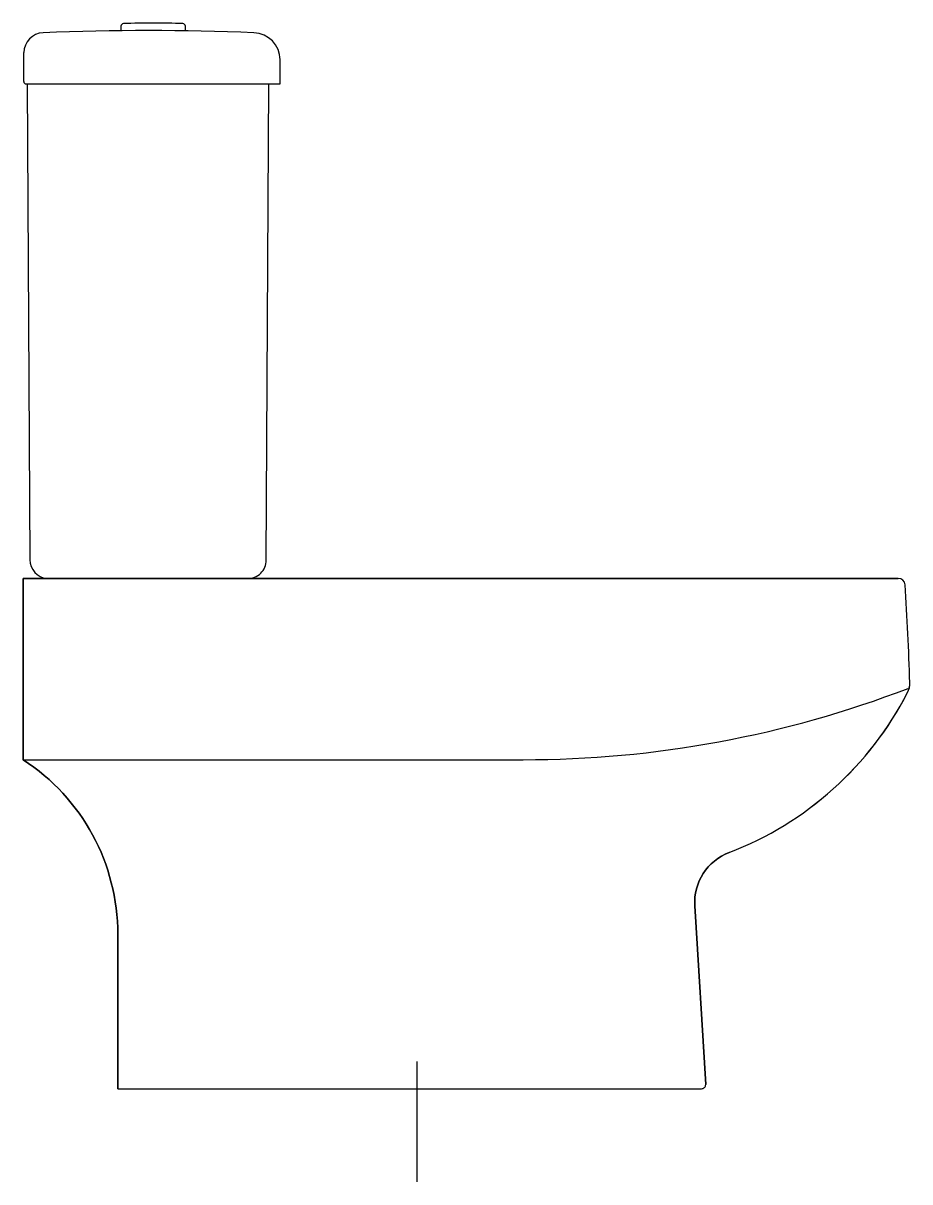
# Model space of a CAD drawing. Extents: x -524.083 to -523.422, y 483.327 to 484.19.
import ezdxf

# ---------------------------------------------------------------- set-up
doc = ezdxf.new("R2010")
doc.units = 0
doc.header["$LTSCALE"] = 0.28
doc.header["$MEASUREMENT"] = 0
doc.linetypes.add('AXES', pattern=[0.54, 0.3, -0.08, 0.08, -0.08])
doc.linetypes.add('CONTINU', pattern=[0])
doc.layers.get('0').update_dxf_attribs({"linetype": 'CONTINUOUS'})
doc.layers.add('DECA_EIXOS', color=5, linetype='AXES')

msp = doc.modelspace()

# ---------------------------------------------------------------- linework, layer by layer
at = {"linetype": 'CONTINU'}
for points in [[(-523.9618, 484.18387), (-523.9618, 484.18732, 0.407112), (-523.96375, 484.18931, 0.012044), (-524.00784, 484.18931, 0.407149), (-524.0098, 484.18732), (-524.0098, 484.18397)], [(-524.0677, 484.18243, 0.401879), (-524.08217, 484.16765)], [(-523.91076, 484.18239, 0.02132), (-524.0677, 484.18243)], [(-523.8912, 484.1624, 0.401821), (-523.91076, 484.18239)], [(-524.08217, 484.14607, 0.414167), (-524.08039, 484.14433)], [(-524.0777, 483.78995, 0.380902), (-524.06506, 483.77602, 0.380902)], [(-523.91555, 483.77602, 0.420285), (-523.90155, 483.78966)], [(-523.42583, 483.77136, 0.39468), (-523.43082, 483.77602)], [(-523.42226, 483.69832, 0.009146), (-523.42583, 483.77136)], [(-523.42391, 483.69108, 0.127019), (-523.42226, 483.69832)], [(-523.71022, 483.64102, 0.091887), (-523.42353, 483.69416)], [(-523.5568, 483.57192, 0.184569), (-523.42391, 483.69108)], [(-524.01216, 483.51102, 0.253877), (-524.08263, 483.64102)], [(-523.5568, 483.57192, 0.327797), (-523.58241, 483.53213)], [(-523.5773, 483.39602, 0.433678), (-523.5743, 483.39922)]]:
    msp.add_lwpolyline(points, format="xyb", dxfattribs=at)
for points in [[(-524.08217, 484.14607), (-524.08217, 484.16765)], [(-523.8912, 484.14433), (-523.8912, 484.16319)], [(-524.08039, 484.14433), (-523.8912, 484.14433)], [(-524.0796, 484.14433), (-524.0777, 483.78995)], [(-523.90155, 483.78966), (-523.89966, 484.14433)], [(-524.08263, 483.77602), (-523.43082, 483.77602)], [(-524.08263, 483.64102), (-524.08263, 483.77602)], [(-524.08263, 483.64102), (-523.71022, 483.64102)], [(-523.58241, 483.53213), (-523.5743, 483.39922)], [(-524.01216, 483.39602), (-524.01216, 483.51102)], [(-524.01216, 483.39602), (-523.5773, 483.39602)]]:
    msp.add_lwpolyline(points, dxfattribs=at)
at = {"linetype": 'CONTINUOUS', "flags": 128}
msp.add_lwpolyline([(-523.5568, 483.57192, 0.184654), (-523.42387, 483.69115, 0.125613), (-523.42226, 483.69832, 0.009146), (-523.42583, 483.77136, 0.39468), (-523.43082, 483.77602), (-523.91492, 483.77602, -0.011609), (-523.91555, 483.77602), (-524.08263, 483.77602), (-524.08263, 483.64102, -0.253877), (-524.01216, 483.51102), (-524.01216, 483.39602), (-523.5773, 483.39602, 0.430654), (-523.5743, 483.39919), (-523.58241, 483.53216, -0.327613)], format="xyb", close=True, dxfattribs=at)
at = {"layer": 'DECA_EIXOS'}
msp.add_lwpolyline([(-523.78915, 483.32665), (-523.78915, 483.41622)], dxfattribs=at)
msp.add_lwpolyline([(-523.78915, 483.32665), (-523.78915, 483.41622)], dxfattribs=at)

doc.saveas('drawing.dxf')
